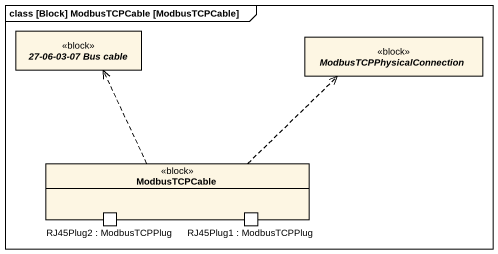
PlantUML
@startuml
mainframe class [Block] ModbusTCPCable [ModbusTCPCable]
allowmixing
hide circle
hide empty members
abstract class "27-06-03-07 Bus cable" as c27_06_03_07_Bus_cable <<block>>
abstract class ModbusTCPPhysicalConnection <<block>>
rectangle ModbusTCPCable <<block>> {
  port "RJ45Plug2 : ModbusTCPPlug" as RJ45Plug2
  port "RJ45Plug1 : ModbusTCPPlug" as RJ45Plug1
}
ModbusTCPCable .up.> c27_06_03_07_Bus_cable
ModbusTCPCable .up.> ModbusTCPPhysicalConnection
@enduml
